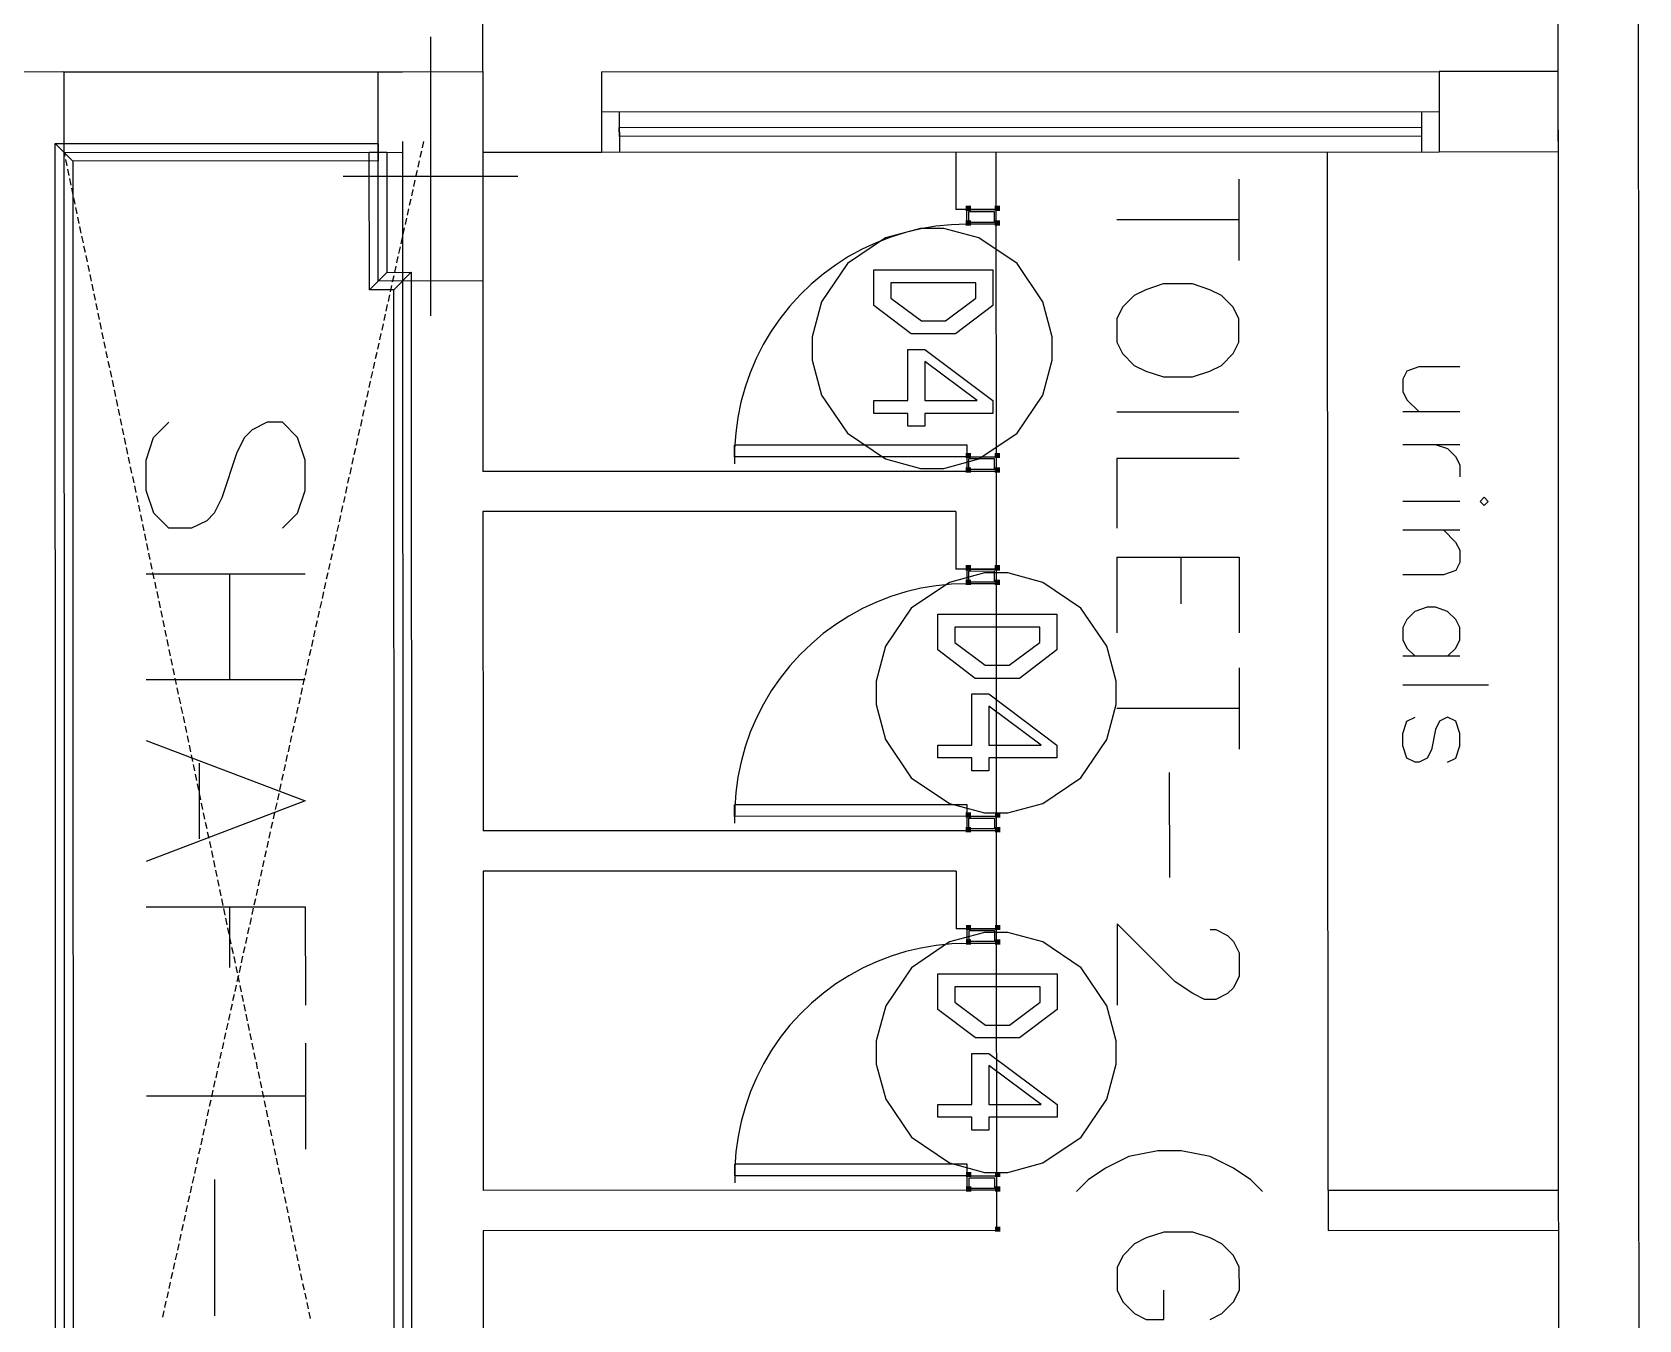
# Model space of a CAD drawing. Extents: x 0 to 23.4, y 0 to 16.5.
# Drawn here: x 3.786 to 4.994, y 14.092 to 15.06 of the extents above; entities that cross this region are included whole.
import ezdxf

# ---------------------------------------------------------------- set-up
doc = ezdxf.new("R2010")
doc.units = 0
doc.layers.get('0').update_dxf_attribs({"linetype": 'CONTINUOUS'})

msp = doc.modelspace()

# ---------------------------------------------------------------- linework, layer by layer
at = {"color": 0}
for points in [[(4.933, 15.3978), (4.93371, 13.7548)], [(4.933, 15.3978), (4.93371, 13.7548)], [(4.99338, 15.3374), (4.99403, 13.7548)], [(4.12478, 15.03), (4.12472, 15.1378)], [(4.08539, 15.0564), (4.0855, 14.8465)], [(3.80985, 15.0299), (3.66813, 15.0297)], [(3.80985, 15.0299), (4.06446, 15.03)], [(3.80985, 15.0299), (3.81039, 13.7622)], [(4.21403, 15.03), (4.84392, 15.0303)], [(4.21403, 15.03), (4.21403, 14.9696)], [(4.93317, 15.0303), (4.84392, 15.0303)], [(4.84392, 15.0303), (4.84392, 14.9699)], [(4.93317, 15.0303), (4.93317, 14.9778)], [(4.21403, 14.9999), (4.84392, 15.0001)], [(4.22743, 14.9999), (4.22749, 14.9696)], [(4.83051, 15), (4.83051, 14.9699)], [(3.8099, 14.9694), (4.06446, 14.9696)], [(3.8099, 14.9694), (3.81049, 14.9665)], [(4.06446, 14.9775), (4.06456, 14.715)], [(4.06446, 14.9696), (4.065, 13.7623)], [(4.07861, 14.9703), (4.07753, 14.9656)], [(4.08018, 14.9775), (4.07915, 14.9728)], [(4.12483, 14.9696), (4.12494, 14.7294)], [(4.12483, 14.9696), (4.21403, 14.9696)], [(4.21403, 14.9696), (4.84392, 14.9699)], [(4.48042, 14.9697), (4.48047, 14.9264)], [(4.51064, 14.9697), (4.51064, 14.9264)], [(4.76031, 14.189), (4.75993, 14.9699)], [(4.84392, 14.9699), (4.93317, 14.97)], [(3.81099, 14.9642), (3.81201, 14.9593)], [(3.8125, 14.9569), (3.81353, 14.9521)], [(4.07542, 14.9558), (4.07433, 14.9511)], [(4.07704, 14.9631), (4.07596, 14.9583)], [(3.81407, 14.9497), (3.81506, 14.9449)], [(4.1511, 14.9514), (4.01986, 14.9514)], [(4.07383, 14.9486), (4.07275, 14.9439)], [(4.69331, 14.9493), (4.69331, 14.8881)], [(3.8156, 14.9425), (3.81657, 14.9376)], [(3.81711, 14.9353), (3.81808, 14.9304)], [(4.07064, 14.9343), (4.06956, 14.9294)], [(4.07221, 14.9415), (4.07113, 14.9367)], [(3.81863, 14.9281), (3.81967, 14.9232)], [(3.82015, 14.9208), (3.82118, 14.916)], [(4.06743, 14.9199), (4.06635, 14.9151)], [(4.06901, 14.9271), (4.06793, 14.9222)], [(4.51064, 14.9264), (4.48047, 14.9264)], [(4.51064, 14.9264), (4.48047, 14.9264)], [(4.48876, 14.9154), (4.48876, 14.9264)], [(4.48876, 14.9154), (4.48876, 14.9264)], [(4.48876, 14.9264), (4.51064, 14.9264)], [(4.48876, 14.9264), (4.51064, 14.9264)], [(4.49018, 14.9168), (4.49013, 14.925)], [(4.49013, 14.925), (4.50928, 14.925)], [(4.50928, 14.925), (4.50928, 14.9168)], [(4.51064, 14.9264), (4.51064, 14.9154)], [(4.51064, 14.9264), (4.51064, 14.9154)], [(4.51064, 14.9249), (4.51074, 14.7406)], [(3.82167, 14.9136), (3.82269, 14.9088)], [(4.06581, 14.9126), (4.06472, 14.9079)], [(4.48876, 14.9154), (4.47715, 14.915), (4.46556, 14.9139), (4.45404, 14.9119), (4.44271, 14.9092), (4.43153, 14.9057), (4.42068, 14.9015), (4.4101, 14.8967), (4.39985, 14.8911), (4.39003, 14.8847), (4.38064, 14.8779), (4.37175, 14.8704), (4.36333, 14.8622), (4.35553, 14.8536), (4.34825, 14.8444), (4.34164, 14.8349), (4.33567, 14.8249), (4.3304, 14.8144), (4.32585, 14.8038), (4.322, 14.7928), (4.31885, 14.7815), (4.31651, 14.7701), (4.31494, 14.7585), (4.31413, 14.7469), (4.31407, 14.7353)], [(4.51064, 14.9154), (4.48876, 14.9154)], [(4.51064, 14.9154), (4.48876, 14.9154)], [(4.50928, 14.9168), (4.49018, 14.9168)], [(4.69331, 14.9186), (4.60146, 14.9186)], [(3.82319, 14.9064), (3.82422, 14.9015)], [(3.82471, 14.8992), (3.82574, 14.8943)], [(4.06261, 14.8983), (4.06153, 14.8935)], [(4.06424, 14.9054), (4.06315, 14.9007)], [(3.82622, 14.8918), (3.82726, 14.8871)], [(3.82775, 14.8847), (3.82878, 14.8799)], [(4.0594, 14.8839), (4.05832, 14.879)], [(4.06104, 14.8911), (4.05994, 14.8863)], [(3.82932, 14.8775), (3.83029, 14.8726)], [(4.05783, 14.8767), (4.05675, 14.8718)], [(3.83083, 14.8703), (3.83182, 14.8654)], [(3.83236, 14.8631), (3.83333, 14.8582)], [(4.05464, 14.8622), (4.05354, 14.8574)], [(4.05621, 14.8694), (4.05518, 14.8646)], [(3.83388, 14.8558), (3.8349, 14.851)], [(3.83539, 14.8486), (3.83643, 14.8438)], [(4.05143, 14.8478), (4.05035, 14.8431)], [(4.053, 14.855), (4.05197, 14.8501)], [(3.83692, 14.8414), (3.83794, 14.8365)], [(4.04981, 14.8406), (4.04878, 14.8358)], [(3.83843, 14.834), (3.83946, 14.8293)], [(3.83996, 14.8269), (3.84099, 14.8221)], [(4.0466, 14.8261), (4.04557, 14.8214)], [(4.04824, 14.8333), (4.04715, 14.8286)], [(3.84147, 14.8197), (3.8425, 14.8149)], [(3.84299, 14.8125), (3.84403, 14.8076)], [(4.0434, 14.8118), (4.04237, 14.8069)], [(4.04503, 14.819), (4.04394, 14.8142)], [(3.84457, 14.8053), (3.84554, 14.8004)], [(4.04183, 14.8046), (4.04075, 14.7997)], [(4.85932, 14.8081), (4.82867, 14.8081), (4.8195, 14.805), (4.81646, 14.7989), (4.81646, 14.7897), (4.8195, 14.7835), (4.82872, 14.7743)], [(3.84608, 14.7981), (3.84706, 14.7932)], [(3.8476, 14.7908), (3.84858, 14.786)], [(4.03863, 14.7901), (4.03754, 14.7854)], [(4.04021, 14.7974), (4.03917, 14.7926)], [(3.84912, 14.7836), (3.85015, 14.7787)], [(3.85064, 14.7764), (3.85167, 14.7715)], [(4.03543, 14.7758), (4.03435, 14.771)], [(4.037, 14.7829), (4.03597, 14.7782)], [(3.85215, 14.7692), (3.85319, 14.7643)], [(3.97418, 14.6868), (3.98557, 14.6982), (3.99126, 14.7153), (3.99126, 14.7381), (3.98557, 14.7551), (3.97418, 14.7665), (3.96278, 14.7665), (3.95139, 14.7608), (3.94569, 14.7551), (3.94, 14.7438), (3.9286, 14.7096), (3.92296, 14.6982), (3.91726, 14.6925), (3.90587, 14.6868), (3.88878, 14.6868), (3.87739, 14.6982), (3.87169, 14.7153), (3.87169, 14.7381), (3.87733, 14.7551), (3.88872, 14.7665)], [(4.03381, 14.7686), (4.03276, 14.7637)], [(4.60151, 14.7743), (4.69336, 14.7743)], [(4.85932, 14.7743), (4.81646, 14.7743)], [(3.85368, 14.7619), (3.85471, 14.7571)], [(3.85519, 14.7547), (3.85622, 14.7499)], [(4.0306, 14.7542), (4.02957, 14.7493)], [(4.03222, 14.7614), (4.03114, 14.7565)], [(3.85672, 14.7475), (3.85775, 14.7426)], [(3.85824, 14.7403), (3.85926, 14.7354)], [(4.0274, 14.7397), (4.02636, 14.7349)], [(4.02903, 14.7469), (4.02794, 14.7421)], [(4.48888, 14.7493), (4.31401, 14.7492)], [(4.31401, 14.7404), (4.31401, 14.7492)], [(4.48888, 14.7406), (4.31401, 14.7404)], [(4.48888, 14.7406), (4.48888, 14.7493)], [(4.48888, 14.7296), (4.48888, 14.7406)], [(4.48888, 14.7296), (4.48888, 14.7406)], [(4.48888, 14.7406), (4.51074, 14.7406)], [(4.48888, 14.7406), (4.51074, 14.7406)], [(4.49024, 14.731), (4.49024, 14.7392)], [(4.49024, 14.7392), (4.50933, 14.7392)], [(4.50933, 14.7392), (4.50939, 14.731)], [(4.51074, 14.7406), (4.51074, 14.7296)], [(4.51074, 14.7406), (4.51074, 14.7296)], [(4.69342, 14.7393), (4.60157, 14.7393), (4.60157, 14.6868)], [(4.81646, 14.7499), (4.85932, 14.7499)], [(4.84099, 14.7499), (4.85015, 14.7468), (4.85628, 14.7407), (4.85932, 14.7346), (4.85932, 14.7254)], [(3.85975, 14.7331), (3.86079, 14.7282)], [(4.02582, 14.7325), (4.02474, 14.7276)], [(4.51074, 14.7296), (4.12494, 14.7294)], [(4.51074, 14.7296), (4.48888, 14.7296)], [(4.51074, 14.7296), (4.48888, 14.7296)], [(4.50939, 14.731), (4.49024, 14.731)], [(4.51074, 14.7296), (4.51074, 14.656)], [(3.86133, 14.7258), (3.86231, 14.721)], [(3.86285, 14.7186), (3.86382, 14.7138)], [(4.02262, 14.7181), (4.02154, 14.7133)], [(4.02419, 14.7253), (4.02317, 14.7206)], [(3.86436, 14.7112), (3.8654, 14.7065)], [(3.86589, 14.7042), (3.86692, 14.6993)], [(4.01942, 14.7036), (4.01833, 14.6989)], [(4.021, 14.7108), (4.01997, 14.7061)], [(4.85938, 14.7069), (4.81651, 14.7069)], [(3.8674, 14.6969), (3.86843, 14.6921)], [(4.01779, 14.6965), (4.01676, 14.6917)], [(4.48058, 14.6994), (4.12494, 14.6993)], [(4.12494, 14.6993), (4.12506, 14.4592)], [(4.48058, 14.6994), (4.48058, 14.656)], [(3.86893, 14.6897), (3.86996, 14.6849)], [(3.87044, 14.6825), (3.87147, 14.6776)], [(4.0146, 14.6821), (4.01357, 14.6772)], [(4.01622, 14.6893), (4.01514, 14.6844)], [(4.81651, 14.6856), (4.85938, 14.6856)], [(4.84711, 14.6856), (4.85628, 14.6764), (4.85938, 14.6703), (4.85938, 14.6611), (4.85633, 14.655), (4.84711, 14.6518), (4.81651, 14.6518)], [(3.87196, 14.6753), (3.87299, 14.6704)], [(3.87349, 14.6681), (3.87451, 14.6632)], [(4.01144, 14.6676), (4.01036, 14.6629)], [(4.01303, 14.6749), (4.01193, 14.6701)], [(3.875, 14.6608), (3.87603, 14.656)], [(4.00982, 14.6604), (4.00874, 14.6557)], [(4.51074, 14.656), (4.48058, 14.656)], [(4.51074, 14.656), (4.48058, 14.656)], [(4.48888, 14.6451), (4.48888, 14.656)], [(4.48888, 14.6451), (4.48888, 14.656)], [(4.48888, 14.656), (4.51074, 14.656)], [(4.48888, 14.656), (4.51074, 14.656)], [(4.49029, 14.6546), (4.50939, 14.6547)], [(4.49029, 14.6464), (4.49029, 14.6546)], [(4.50939, 14.6547), (4.50939, 14.6464)], [(4.51074, 14.656), (4.51074, 14.6451)], [(4.51074, 14.656), (4.51074, 14.6451)], [(4.51074, 14.6551), (4.51085, 14.4708)], [(4.60157, 14.665), (4.69342, 14.665), (4.69347, 14.6082)], [(4.60157, 14.665), (4.60161, 14.6081)], [(4.64968, 14.665), (4.64968, 14.63)], [(3.87169, 14.6525), (3.99126, 14.6526)], [(3.87657, 14.6535), (3.87756, 14.6487)], [(3.8781, 14.6464), (3.87907, 14.6415)], [(3.93435, 14.6526), (3.93435, 14.5729)], [(4.00662, 14.6461), (4.00553, 14.6413)], [(4.00825, 14.6533), (4.00717, 14.6485)], [(4.48888, 14.6451), (4.47726, 14.6447), (4.46565, 14.6435), (4.45415, 14.6417), (4.44282, 14.6389), (4.43169, 14.6354), (4.42079, 14.6312), (4.41021, 14.6264), (4.39996, 14.6207), (4.39014, 14.6144), (4.38075, 14.6076), (4.37185, 14.6), (4.36344, 14.5919), (4.35563, 14.5833), (4.34836, 14.5742), (4.34174, 14.5646), (4.33578, 14.5546), (4.33051, 14.5442), (4.32596, 14.5335), (4.3221, 14.5224), (4.31901, 14.5111), (4.31662, 14.4997), (4.31506, 14.4882), (4.31424, 14.4767), (4.31418, 14.465)], [(4.51074, 14.6451), (4.48888, 14.6451)], [(4.51074, 14.6451), (4.48888, 14.6451)], [(4.50939, 14.6464), (4.49029, 14.6464)], [(3.87961, 14.6392), (3.88064, 14.6343)], [(3.88113, 14.6319), (3.88217, 14.6271)], [(4.00342, 14.6317), (4.00233, 14.6268)], [(4.00504, 14.6389), (4.00396, 14.634)], [(3.88265, 14.6247), (3.88368, 14.6199)], [(4.00185, 14.6244), (4.00076, 14.6196)], [(4.85021, 14.5906), (4.85633, 14.5967), (4.85938, 14.6029), (4.85938, 14.6121), (4.85633, 14.6182), (4.85021, 14.6243), (4.84104, 14.6274), (4.8349, 14.6274), (4.82568, 14.6243), (4.81961, 14.6182), (4.81651, 14.6121), (4.81651, 14.6029), (4.81961, 14.5967), (4.82574, 14.5906)], [(3.88417, 14.6175), (3.88519, 14.6126)], [(3.88569, 14.6103), (3.88672, 14.6054)], [(3.99864, 14.61), (3.99756, 14.6051)], [(4.00022, 14.6172), (3.99914, 14.6124)], [(3.88721, 14.6031), (3.88824, 14.5982)], [(3.88872, 14.5957), (3.88976, 14.591)], [(3.99544, 14.5956), (3.99436, 14.5908)], [(3.99701, 14.6028), (3.99593, 14.5979)], [(3.89025, 14.5886), (3.89128, 14.5838)], [(3.89182, 14.5814), (3.89279, 14.5765)], [(3.99382, 14.5883), (3.99274, 14.5836)], [(4.69347, 14.5818), (4.69347, 14.5206)], [(4.85943, 14.5906), (4.81651, 14.5906)], [(3.99132, 14.5729), (3.87175, 14.5729)], [(3.89333, 14.5742), (3.89432, 14.5693)], [(3.99061, 14.574), (3.98953, 14.5692)], [(3.99224, 14.5811), (3.99115, 14.5764)], [(3.89486, 14.5669), (3.89583, 14.5621)], [(3.89638, 14.5597), (3.8974, 14.5549)], [(3.98742, 14.5596), (3.98639, 14.5547)], [(3.98904, 14.5668), (3.98796, 14.5619)], [(4.81657, 14.5692), (4.88086, 14.5692)], [(3.89789, 14.5525), (3.89893, 14.5476)], [(3.89942, 14.5453), (3.90044, 14.5404)], [(3.98421, 14.5451), (3.98318, 14.5404)], [(3.98583, 14.5524), (3.98475, 14.5476)], [(4.69347, 14.5512), (4.60161, 14.5512)], [(3.90093, 14.5379), (3.90196, 14.5332)], [(3.98264, 14.5379), (3.98156, 14.5332)], [(4.85026, 14.511), (4.85639, 14.514), (4.85943, 14.5233), (4.85943, 14.5325), (4.85639, 14.5417), (4.85026, 14.5447), (4.84413, 14.5417), (4.84104, 14.5354), (4.838, 14.5201), (4.83496, 14.514), (4.82883, 14.511), (4.82574, 14.511), (4.81961, 14.514), (4.81657, 14.5232), (4.81657, 14.5325), (4.81961, 14.5417), (4.82574, 14.5447)], [(3.87175, 14.5272), (3.99137, 14.4818), (3.87181, 14.4363)], [(3.90246, 14.5307), (3.90349, 14.526)], [(3.90397, 14.5236), (3.905, 14.5187)], [(3.97944, 14.5236), (3.97835, 14.5187)], [(3.98101, 14.5307), (3.97999, 14.526)], [(3.90549, 14.5164), (3.90653, 14.5115)], [(3.90707, 14.5092), (3.90804, 14.5043)], [(3.91162, 14.5103), (3.91168, 14.4533)], [(3.97624, 14.5092), (3.97515, 14.5043)], [(3.97781, 14.5164), (3.97678, 14.5115)], [(3.90858, 14.5019), (3.90956, 14.4971)], [(3.97461, 14.5019), (3.97358, 14.4971)], [(4.641, 14.5031), (4.64106, 14.4243)], [(3.9101, 14.4947), (3.91108, 14.4899)], [(3.91162, 14.4875), (3.91265, 14.4826)], [(3.9714, 14.4875), (3.97038, 14.4826)], [(3.97304, 14.4947), (3.97194, 14.4899)], [(3.91314, 14.4801), (3.91417, 14.4754)], [(3.91465, 14.4729), (3.91569, 14.4682)], [(3.96821, 14.4731), (3.96718, 14.4683)], [(3.96983, 14.4803), (3.96875, 14.4754)], [(4.48899, 14.4789), (4.31413, 14.4789)], [(4.31413, 14.4701), (4.31413, 14.4789)], [(4.48899, 14.4703), (4.48899, 14.4789)], [(3.91618, 14.4658), (3.91721, 14.461)], [(3.96664, 14.4658), (3.96556, 14.4611)], [(4.48899, 14.4703), (4.31413, 14.4701)], [(4.48899, 14.4593), (4.48899, 14.4703)], [(4.48899, 14.4593), (4.48899, 14.4703)], [(4.48899, 14.4703), (4.51085, 14.4703)], [(4.48899, 14.4703), (4.51085, 14.4703)], [(4.49035, 14.4607), (4.49035, 14.4689)], [(4.49035, 14.4689), (4.5095, 14.4689)], [(4.5095, 14.4607), (4.49035, 14.4607)], [(4.5095, 14.4689), (4.5095, 14.4607)], [(4.51085, 14.4703), (4.51085, 14.4593)], [(4.51085, 14.4703), (4.51085, 14.4593)], [(3.91769, 14.4586), (3.91872, 14.4538)], [(3.91922, 14.4514), (3.92025, 14.4465)], [(3.96343, 14.4515), (3.96235, 14.4467)], [(3.965, 14.4586), (3.96397, 14.4539)], [(4.51085, 14.4593), (4.12506, 14.4592)], [(4.51085, 14.4593), (4.48899, 14.4593)], [(4.51085, 14.4593), (4.48899, 14.4593)], [(4.51085, 14.4593), (4.51085, 14.3857)], [(3.92074, 14.4442), (3.92176, 14.4393)], [(3.92231, 14.4369), (3.92329, 14.4321)], [(3.96024, 14.4371), (3.95915, 14.4322)], [(3.96181, 14.4443), (3.96078, 14.4394)], [(3.92383, 14.4297), (3.92481, 14.4249)], [(3.95861, 14.4299), (3.95757, 14.4251)], [(4.48068, 14.429), (4.12506, 14.4289)], [(4.12506, 14.4289), (4.12517, 14.1888)], [(4.48068, 14.429), (4.48068, 14.3857)], [(3.92535, 14.4225), (3.92632, 14.4176)], [(3.92686, 14.4151), (3.9279, 14.4104)], [(3.9554, 14.4154), (3.95437, 14.4107)], [(3.95703, 14.4226), (3.95594, 14.4179)], [(3.87181, 14.4021), (3.99137, 14.4021), (3.99143, 14.3281)], [(3.92839, 14.4081), (3.92942, 14.4032)], [(3.9299, 14.4008), (3.93093, 14.396)], [(3.93446, 14.4021), (3.93446, 14.3565)], [(3.95221, 14.4011), (3.95117, 14.3963)], [(3.95383, 14.4082), (3.95275, 14.4035)], [(3.93143, 14.3936), (3.93246, 14.3887)], [(3.95063, 14.3939), (3.94954, 14.389)], [(4.67165, 14.385), (4.67606, 14.385), (4.68479, 14.3807), (4.68918, 14.3762), (4.69358, 14.3675), (4.69358, 14.35), (4.68918, 14.3412), (4.68485, 14.3369), (4.67606, 14.3325), (4.66732, 14.3325), (4.65858, 14.3369), (4.64546, 14.3457), (4.60167, 14.3894), (4.60172, 14.3282)], [(3.93294, 14.3864), (3.93397, 14.3815)], [(3.93446, 14.3792), (3.93549, 14.3743)], [(3.94743, 14.3794), (3.94635, 14.3746)], [(3.949, 14.3867), (3.94797, 14.3818)], [(4.51085, 14.3857), (4.48068, 14.3857)], [(4.51085, 14.3857), (4.48068, 14.3857)], [(4.48904, 14.3747), (4.48904, 14.3857)], [(4.48904, 14.3747), (4.48904, 14.3857)], [(4.48904, 14.3857), (4.51085, 14.3857)], [(4.48904, 14.3857), (4.51085, 14.3857)], [(4.4904, 14.3761), (4.4904, 14.3843)], [(4.4904, 14.3843), (4.5095, 14.3843)], [(4.5095, 14.3761), (4.4904, 14.3761)], [(4.5095, 14.3843), (4.5095, 14.3761)], [(4.51085, 14.3857), (4.5109, 14.3747)], [(4.51085, 14.3857), (4.5109, 14.3747)], [(4.51085, 14.3847), (4.51096, 14.2004)], [(3.93599, 14.3719), (3.93701, 14.3671)], [(3.93756, 14.3647), (3.93853, 14.3599)], [(3.94422, 14.365), (3.94314, 14.3601)], [(3.94586, 14.3722), (3.94476, 14.3674)], [(4.48904, 14.3747), (4.47738, 14.3743), (4.46576, 14.3732), (4.45426, 14.3712), (4.44293, 14.3686), (4.43181, 14.3651), (4.4209, 14.3608), (4.41032, 14.356), (4.40012, 14.3504), (4.39025, 14.3442), (4.38086, 14.3372), (4.37196, 14.3297), (4.36356, 14.3217), (4.35574, 14.3131), (4.34847, 14.3039), (4.34185, 14.2943), (4.33594, 14.2842), (4.33062, 14.2737), (4.32607, 14.2632), (4.32221, 14.2521), (4.31912, 14.2408), (4.31674, 14.2294), (4.31515, 14.2179), (4.31435, 14.2062), (4.31429, 14.1946)], [(4.5109, 14.3747), (4.48904, 14.3747)], [(4.5109, 14.3747), (4.48904, 14.3747)], [(3.93907, 14.3574), (3.94006, 14.3526)], [(3.94265, 14.3578), (3.94157, 14.3529)], [(3.93946, 14.3433), (3.93837, 14.3386)], [(3.94103, 14.3506), (3.93994, 14.3458)], [(3.9406, 14.3501), (3.94157, 14.3454)], [(3.94211, 14.3431), (3.94314, 14.3382)], [(3.93625, 14.329), (3.93517, 14.3242)], [(3.93782, 14.3362), (3.93674, 14.3314)], [(3.94363, 14.3358), (3.94467, 14.331)], [(3.94515, 14.3286), (3.94618, 14.3238)], [(3.93463, 14.3218), (3.93354, 14.3169)], [(3.94667, 14.3214), (3.94769, 14.3165)], [(3.93143, 14.3074), (3.93033, 14.3026)], [(3.93306, 14.3146), (3.93197, 14.3097)], [(3.94819, 14.3142), (3.94922, 14.3093)], [(3.94971, 14.3069), (3.95074, 14.3021)], [(3.92822, 14.2929), (3.92714, 14.2882)], [(3.92985, 14.3001), (3.92876, 14.2954)], [(3.95122, 14.2996), (3.95226, 14.2949)], [(3.95275, 14.2924), (3.95378, 14.2876)], [(3.99143, 14.2996), (3.99149, 14.2199)], [(3.92665, 14.2857), (3.92557, 14.281)], [(3.95432, 14.2853), (3.95529, 14.2804)], [(3.92344, 14.2714), (3.92236, 14.2665)], [(3.92503, 14.2785), (3.92399, 14.2737)], [(3.95583, 14.2781), (3.95682, 14.2732)], [(3.95736, 14.2708), (3.95839, 14.266)], [(3.99149, 14.2597), (3.87185, 14.2597)], [(3.92025, 14.2569), (3.91917, 14.2521)], [(3.92182, 14.2642), (3.92079, 14.2593)], [(3.95888, 14.2636), (3.9599, 14.2588)], [(3.96039, 14.2564), (3.96143, 14.2515)], [(3.91862, 14.2497), (3.91758, 14.2449)], [(3.96192, 14.2492), (3.96294, 14.2443)], [(3.91542, 14.2353), (3.91439, 14.2304)], [(3.91704, 14.2425), (3.91596, 14.2376)], [(3.96343, 14.2418), (3.96446, 14.2371)], [(3.96496, 14.2346), (3.96599, 14.2299)], [(3.91222, 14.2208), (3.91118, 14.2161)], [(3.91385, 14.2281), (3.91276, 14.2233)], [(3.96647, 14.2275), (3.9675, 14.2226)], [(3.96799, 14.2203), (3.96903, 14.2154)], [(3.91064, 14.2138), (3.90956, 14.2089)], [(3.96957, 14.2131), (3.97054, 14.2082)], [(4.4891, 14.2086), (4.31424, 14.2086)], [(4.31424, 14.1999), (4.31424, 14.2086)], [(4.4891, 14.1999), (4.4891, 14.2086)], [(4.71115, 14.1882), (4.70236, 14.1969), (4.68924, 14.2057), (4.67176, 14.2144), (4.6499, 14.2188), (4.63238, 14.2188), (4.61051, 14.2144), (4.59299, 14.2056), (4.57992, 14.1969), (4.57118, 14.1882)], [(3.90744, 14.1993), (3.90636, 14.1944)], [(3.90901, 14.2065), (3.90799, 14.2017)], [(3.92318, 14.1971), (3.92318, 14.0946)], [(3.97108, 14.2058), (3.97206, 14.201)], [(3.9726, 14.1986), (3.97358, 14.1938)], [(4.4891, 14.1999), (4.31424, 14.1999)], [(4.4891, 14.189), (4.4891, 14.1999)], [(4.4891, 14.189), (4.4891, 14.1999)], [(4.4891, 14.1999), (4.51096, 14.1999)], [(4.4891, 14.1999), (4.51096, 14.1999)], [(4.49046, 14.1903), (4.49046, 14.1985)], [(4.49046, 14.1985), (4.5096, 14.1985)], [(4.5096, 14.1985), (4.5096, 14.1903)], [(4.51096, 14.1999), (4.51096, 14.189)], [(4.51096, 14.1999), (4.51096, 14.189)], [(3.90424, 14.1849), (3.90315, 14.18)], [(3.90582, 14.1921), (3.90479, 14.1872)], [(3.97412, 14.1914), (3.97515, 14.1865)], [(3.97564, 14.184), (3.97667, 14.1793)], [(4.51096, 14.189), (4.12517, 14.1888)], [(4.51096, 14.189), (4.4891, 14.189)], [(4.51096, 14.189), (4.4891, 14.189)], [(4.5096, 14.1903), (4.49046, 14.1903)], [(4.51096, 14.189), (4.51096, 14.1588)], [(4.76031, 14.189), (4.93349, 14.1892)], [(4.76031, 14.189), (4.76031, 14.1589)], [(3.90261, 14.1776), (3.90158, 14.1729)], [(3.97715, 14.1768), (3.97819, 14.1721)], [(3.89942, 14.1632), (3.89839, 14.1585)], [(3.90104, 14.1704), (3.89996, 14.1657)], [(3.97868, 14.1696), (3.97971, 14.1649)], [(3.98019, 14.1625), (3.98122, 14.1576)], [(4.51096, 14.1588), (4.12517, 14.1586)], [(4.12517, 14.1586), (4.12532, 13.7544)], [(4.76031, 14.1589), (4.93354, 14.159)], [(3.89621, 14.1488), (3.89518, 14.144)], [(3.89785, 14.156), (3.89675, 14.1513)], [(3.98172, 14.1553), (3.98275, 14.1504)], [(3.98324, 14.1481), (3.98426, 14.1432)], [(4.67182, 14.0919), (4.68056, 14.0963), (4.68929, 14.1051), (4.69368, 14.1139), (4.69363, 14.1313), (4.68929, 14.1401), (4.6805, 14.1488), (4.67176, 14.1532), (4.65864, 14.1575), (4.63678, 14.1575), (4.62364, 14.1532), (4.6149, 14.1488), (4.60618, 14.14), (4.60178, 14.1313), (4.60178, 14.1138), (4.60618, 14.105), (4.6149, 14.0963), (4.62369, 14.0919), (4.63683, 14.0919), (4.63678, 14.1139)], [(3.89301, 14.1344), (3.89199, 14.1296)], [(3.89464, 14.1417), (3.89356, 14.1368)], [(3.98481, 14.1408), (3.98579, 14.136)], [(3.89144, 14.1272), (3.89035, 14.1224)], [(3.98633, 14.1336), (3.98731, 14.1288)], [(3.98785, 14.1263), (3.98882, 14.1215)], [(3.88824, 14.1128), (3.88715, 14.1081)], [(3.88981, 14.12), (3.88878, 14.1151)], [(3.98936, 14.119), (3.9904, 14.1143)], [(3.99089, 14.1118), (3.99192, 14.1071)], [(3.88504, 14.0983), (3.88396, 14.0936)], [(3.88661, 14.1056), (3.88558, 14.1008)], [(3.9924, 14.1047), (3.99343, 14.0999)], [(3.99393, 14.0975), (3.99496, 14.0926)]]:
    msp.add_lwpolyline(points, dxfattribs=at)
for points in [[(4.04606, 15.0301), (4.12478, 15.0303), (4.12483, 14.8728), (4.04611, 14.8726), (4.04606, 15.0301)], [(4.04606, 15.0301), (4.12478, 15.0303), (4.12483, 14.8728), (4.04611, 14.8726), (4.04606, 15.0301)], [(4.12483, 14.8728), (4.04611, 14.8726), (4.04606, 15.0301), (4.12478, 15.0303), (4.12483, 14.8728)], [(4.22749, 14.9814), (4.22743, 14.9881), (4.83051, 14.9883), (4.83051, 14.9817), (4.22749, 14.9814)], [(4.22749, 14.9814), (4.22743, 14.9881), (4.83051, 14.9883), (4.83051, 14.9817), (4.22749, 14.9814)], [(4.04606, 14.9761), (4.04606, 14.9631), (3.81646, 14.9629), (3.80333, 14.976), (4.04606, 14.9761)], [(4.04606, 14.9761), (4.04606, 14.9631), (3.81646, 14.9629), (3.80333, 14.976), (4.04606, 14.9761)], [(3.80333, 14.976), (3.81646, 14.9629), (3.81694, 13.7687), (3.80382, 13.7556), (3.80333, 14.976)], [(3.80333, 14.976), (3.81646, 14.9629), (3.81694, 13.7687), (3.80382, 13.7556), (3.80333, 14.976)], [(4.05268, 14.8792), (4.03956, 14.8661), (4.0395, 14.9696), (4.05263, 14.9696), (4.05268, 14.8792)], [(4.05268, 14.8792), (4.03956, 14.8661), (4.0395, 14.9696), (4.05263, 14.9696), (4.05268, 14.8792)], [(4.55296, 14.8219), (4.55296, 14.8308), (4.54585, 14.8571), (4.52653, 14.8858), (4.49783, 14.9051), (4.47146, 14.9122), (4.46272, 14.9122), (4.45394, 14.9122), (4.42757, 14.9051), (4.39893, 14.8858), (4.37956, 14.8571), (4.3725, 14.8308), (4.3725, 14.8219), (4.3725, 14.8132), (4.37956, 14.7869), (4.39893, 14.7582), (4.42757, 14.7389), (4.45394, 14.7318), (4.46272, 14.7318), (4.47146, 14.7318), (4.49783, 14.7389), (4.52653, 14.7582), (4.54585, 14.7869), (4.55296, 14.8132), (4.55296, 14.8219)], [(4.07107, 14.8793), (4.05794, 14.8661), (4.03956, 14.8661), (4.05268, 14.8792), (4.07107, 14.8793)], [(4.07107, 14.8793), (4.05794, 14.8661), (4.03956, 14.8661), (4.05268, 14.8792), (4.07107, 14.8793)], [(4.0715, 13.7744), (4.05838, 13.7874), (4.05794, 14.8661), (4.07107, 14.8793), (4.0715, 13.7744)], [(4.0715, 13.7744), (4.05838, 13.7874), (4.05794, 14.8661), (4.07107, 14.8793), (4.0715, 13.7744)], [(4.41878, 14.8811), (4.5084, 14.8811), (4.5084, 14.8611), (4.5084, 14.8542), (4.48019, 14.8329), (4.46392, 14.8329), (4.447, 14.8329), (4.41878, 14.8542), (4.41878, 14.8601), (4.41878, 14.8811)], [(4.43158, 14.8714), (4.43158, 14.8606), (4.43158, 14.8599), (4.45458, 14.8428), (4.46414, 14.8428), (4.4726, 14.8428), (4.49561, 14.8599), (4.49561, 14.8607), (4.49561, 14.8714), (4.43158, 14.8714)], [(4.69336, 14.8443), (4.68896, 14.8531), (4.68024, 14.8618), (4.6715, 14.8661), (4.65836, 14.8706), (4.63644, 14.8706), (4.62337, 14.8661), (4.61458, 14.8618), (4.60585, 14.8531), (4.60151, 14.8443), (4.60151, 14.8268), (4.6059, 14.8181), (4.61464, 14.8093), (4.62337, 14.8049), (4.6365, 14.8006), (4.65836, 14.8006), (4.6715, 14.805), (4.68024, 14.8093), (4.68896, 14.8181), (4.69336, 14.8268), (4.69336, 14.8443)], [(4.41878, 14.7828), (4.44439, 14.7828), (4.44439, 14.8213), (4.45719, 14.8213), (4.5084, 14.7828), (4.5084, 14.7732), (4.45719, 14.7732), (4.45719, 14.7635), (4.44439, 14.7635), (4.44439, 14.7732), (4.41878, 14.7732), (4.41878, 14.7828)], [(4.45719, 14.7828), (4.49647, 14.7828), (4.45719, 14.8121), (4.45719, 14.7828)], [(4.87771, 14.7101), (4.87468, 14.7069), (4.87771, 14.7039), (4.88081, 14.7069), (4.87771, 14.7101)], [(4.60101, 14.5631), (4.60101, 14.5718), (4.59392, 14.5981), (4.57454, 14.6268), (4.5459, 14.6461), (4.51953, 14.6532), (4.51079, 14.6532), (4.50201, 14.6532), (4.47564, 14.6461), (4.447, 14.6268), (4.42763, 14.5981), (4.42057, 14.5718), (4.42057, 14.5631), (4.42057, 14.5543), (4.42763, 14.5279), (4.447, 14.4992), (4.47564, 14.4799), (4.50201, 14.4728), (4.51079, 14.4728), (4.51953, 14.4728), (4.5459, 14.4799), (4.57454, 14.4992), (4.59392, 14.5279), (4.60101, 14.5543), (4.60101, 14.5631)], [(4.46685, 14.6221), (4.55647, 14.6221), (4.55647, 14.6022), (4.55647, 14.5953), (4.52826, 14.5739), (4.51199, 14.5739), (4.49507, 14.5739), (4.46685, 14.5953), (4.46685, 14.6011), (4.46685, 14.6221)], [(4.47965, 14.6124), (4.47965, 14.6015), (4.47965, 14.6008), (4.50265, 14.5838), (4.51221, 14.5838), (4.52067, 14.5838), (4.54368, 14.6008), (4.54368, 14.6017), (4.54368, 14.6124), (4.47965, 14.6124)], [(4.46685, 14.5237), (4.49246, 14.5237), (4.49246, 14.5622), (4.50526, 14.5622), (4.55647, 14.5237), (4.55647, 14.5142), (4.50526, 14.5142), (4.50526, 14.5044), (4.49246, 14.5044), (4.49246, 14.5142), (4.46685, 14.5142), (4.46685, 14.5237)], [(4.50526, 14.5237), (4.54454, 14.5237), (4.50526, 14.5531), (4.50526, 14.5237)], [(4.60113, 14.2926), (4.60113, 14.3014), (4.59403, 14.3278), (4.57471, 14.3564), (4.54601, 14.3758), (4.51964, 14.3829), (4.5109, 14.3829), (4.50211, 14.3829), (4.47575, 14.3758), (4.4471, 14.3564), (4.42774, 14.3278), (4.42068, 14.3014), (4.42068, 14.2926), (4.42068, 14.2839), (4.42774, 14.2575), (4.4471, 14.2289), (4.47575, 14.2096), (4.50211, 14.2024), (4.5109, 14.2024), (4.51964, 14.2024), (4.54601, 14.2096), (4.57471, 14.2289), (4.59403, 14.2575), (4.60113, 14.2839), (4.60113, 14.2926)], [(4.46696, 14.3518), (4.55658, 14.3518), (4.55658, 14.3318), (4.55658, 14.3249), (4.52838, 14.3036), (4.5121, 14.3036), (4.49517, 14.3036), (4.46696, 14.3249), (4.46696, 14.3307), (4.46696, 14.3518)], [(4.47976, 14.3421), (4.47976, 14.3311), (4.47976, 14.3306), (4.50276, 14.3133), (4.51232, 14.3133), (4.52078, 14.3133), (4.54378, 14.3306), (4.54378, 14.3314), (4.54378, 14.3421), (4.47976, 14.3421)], [(4.46696, 14.2535), (4.49257, 14.2535), (4.49257, 14.2918), (4.50537, 14.2918), (4.55658, 14.2535), (4.55658, 14.2439), (4.50537, 14.2439), (4.50537, 14.2342), (4.49257, 14.2342), (4.49257, 14.2439), (4.46696, 14.2439), (4.46696, 14.2535)], [(4.50537, 14.2535), (4.54465, 14.2535), (4.50537, 14.2828), (4.50537, 14.2535)]]:
    msp.add_lwpolyline(points, close=True, dxfattribs=at)
at = {"color": 0, "const_width": 0.002}
for points in [[(4.48876, 14.9264), (4.49078, 14.9264), (4.49078, 14.9283), (4.48876, 14.9283), (4.48876, 14.9264)], [(4.48876, 14.9264), (4.49078, 14.9264), (4.49078, 14.9283), (4.48876, 14.9283), (4.48876, 14.9264)], [(4.51064, 14.9264), (4.51264, 14.9264), (4.51264, 14.9283), (4.51064, 14.9283), (4.51064, 14.9264)], [(4.51064, 14.9264), (4.51264, 14.9264), (4.51264, 14.9283), (4.51064, 14.9283), (4.51064, 14.9264)], [(4.48876, 14.9154), (4.49078, 14.9154), (4.49078, 14.9174), (4.48876, 14.9174), (4.48876, 14.9154)], [(4.48876, 14.9154), (4.49078, 14.9154), (4.49078, 14.9174), (4.48876, 14.9174), (4.48876, 14.9154)], [(4.51064, 14.9154), (4.51264, 14.9154), (4.51264, 14.9174), (4.51064, 14.9174), (4.51064, 14.9154)], [(4.51064, 14.9154), (4.51264, 14.9154), (4.51264, 14.9174), (4.51064, 14.9174), (4.51064, 14.9154)], [(4.48888, 14.7406), (4.49089, 14.7406), (4.49089, 14.7425), (4.48888, 14.7425), (4.48888, 14.7406)], [(4.48888, 14.7406), (4.49089, 14.7406), (4.49089, 14.7425), (4.48888, 14.7425), (4.48888, 14.7406)], [(4.51074, 14.7406), (4.51269, 14.7406), (4.51269, 14.7425), (4.51074, 14.7425), (4.51074, 14.7406)], [(4.51074, 14.7406), (4.51269, 14.7406), (4.51269, 14.7425), (4.51074, 14.7425), (4.51074, 14.7406)], [(4.48888, 14.7296), (4.49089, 14.7296), (4.49089, 14.7317), (4.48888, 14.7317), (4.48888, 14.7296)], [(4.48888, 14.7296), (4.49089, 14.7296), (4.49089, 14.7317), (4.48888, 14.7317), (4.48888, 14.7296)], [(4.51074, 14.7296), (4.51275, 14.7296), (4.51275, 14.7317), (4.51074, 14.7317), (4.51074, 14.7296)], [(4.51074, 14.7296), (4.51275, 14.7296), (4.51275, 14.7317), (4.51074, 14.7317), (4.51074, 14.7296)], [(4.48888, 14.656), (4.49089, 14.656), (4.49089, 14.6581), (4.48888, 14.6581), (4.48888, 14.656)], [(4.48888, 14.656), (4.49089, 14.656), (4.49089, 14.6581), (4.48888, 14.6581), (4.48888, 14.656)], [(4.51074, 14.656), (4.51275, 14.656), (4.51275, 14.6581), (4.51074, 14.6581), (4.51074, 14.656)], [(4.51074, 14.656), (4.51275, 14.656), (4.51275, 14.6581), (4.51074, 14.6581), (4.51074, 14.656)], [(4.48888, 14.6451), (4.49089, 14.6451), (4.49089, 14.6471), (4.48888, 14.6471), (4.48888, 14.6451)], [(4.48888, 14.6451), (4.49089, 14.6451), (4.49089, 14.6471), (4.48888, 14.6471), (4.48888, 14.6451)], [(4.51074, 14.6451), (4.51275, 14.6451), (4.51275, 14.6471), (4.51074, 14.6471), (4.51074, 14.6451)], [(4.51074, 14.6451), (4.51275, 14.6451), (4.51275, 14.6471), (4.51074, 14.6471), (4.51074, 14.6451)], [(4.48899, 14.4703), (4.491, 14.4703), (4.491, 14.4722), (4.48899, 14.4722), (4.48899, 14.4703)], [(4.48899, 14.4703), (4.491, 14.4703), (4.491, 14.4722), (4.48899, 14.4722), (4.48899, 14.4703)], [(4.51085, 14.4703), (4.51286, 14.4703), (4.51286, 14.4722), (4.51085, 14.4722), (4.51085, 14.4703)], [(4.51085, 14.4703), (4.51286, 14.4703), (4.51286, 14.4722), (4.51085, 14.4722), (4.51085, 14.4703)], [(4.48899, 14.4593), (4.491, 14.4593), (4.491, 14.4612), (4.48899, 14.4612), (4.48899, 14.4593)], [(4.48899, 14.4593), (4.491, 14.4593), (4.491, 14.4612), (4.48899, 14.4612), (4.48899, 14.4593)], [(4.51085, 14.4593), (4.51286, 14.4593), (4.51286, 14.4612), (4.51085, 14.4612), (4.51085, 14.4593)], [(4.51085, 14.4593), (4.51286, 14.4593), (4.51286, 14.4612), (4.51085, 14.4612), (4.51085, 14.4593)], [(4.48904, 14.3857), (4.491, 14.3857), (4.491, 14.3876), (4.48904, 14.3876), (4.48904, 14.3857)], [(4.48904, 14.3857), (4.491, 14.3857), (4.491, 14.3876), (4.48904, 14.3876), (4.48904, 14.3857)], [(4.51085, 14.3857), (4.51286, 14.3857), (4.51286, 14.3876), (4.51085, 14.3876), (4.51085, 14.3857)], [(4.51085, 14.3857), (4.51286, 14.3857), (4.51286, 14.3876), (4.51085, 14.3876), (4.51085, 14.3857)], [(4.48904, 14.3747), (4.491, 14.3747), (4.491, 14.3768), (4.48904, 14.3768), (4.48904, 14.3747)], [(4.48904, 14.3747), (4.491, 14.3747), (4.491, 14.3768), (4.48904, 14.3768), (4.48904, 14.3747)], [(4.5109, 14.3747), (4.51286, 14.3747), (4.51286, 14.3768), (4.5109, 14.3768), (4.5109, 14.3747)], [(4.5109, 14.3747), (4.51286, 14.3747), (4.51286, 14.3768), (4.5109, 14.3768), (4.5109, 14.3747)], [(4.4891, 14.1999), (4.4911, 14.1999), (4.4911, 14.2019), (4.4891, 14.2019), (4.4891, 14.1999)], [(4.4891, 14.1999), (4.4911, 14.1999), (4.4911, 14.2019), (4.4891, 14.2019), (4.4891, 14.1999)], [(4.51096, 14.1999), (4.51297, 14.1999), (4.51297, 14.2019), (4.51096, 14.2019), (4.51096, 14.1999)], [(4.51096, 14.1999), (4.51297, 14.1999), (4.51297, 14.2019), (4.51096, 14.2019), (4.51096, 14.1999)], [(4.4891, 14.189), (4.4911, 14.189), (4.4911, 14.191), (4.4891, 14.191), (4.4891, 14.189)], [(4.4891, 14.189), (4.4911, 14.189), (4.4911, 14.191), (4.4891, 14.191), (4.4891, 14.189)], [(4.51096, 14.189), (4.51297, 14.189), (4.51297, 14.191), (4.51096, 14.191), (4.51096, 14.189)], [(4.51096, 14.189), (4.51297, 14.189), (4.51297, 14.191), (4.51096, 14.191), (4.51096, 14.189)], [(4.51096, 14.1588), (4.51297, 14.1588), (4.51297, 14.1608), (4.51096, 14.1608), (4.51096, 14.1588)]]:
    msp.add_lwpolyline(points, close=True, dxfattribs=at)

doc.saveas('drawing.dxf')
